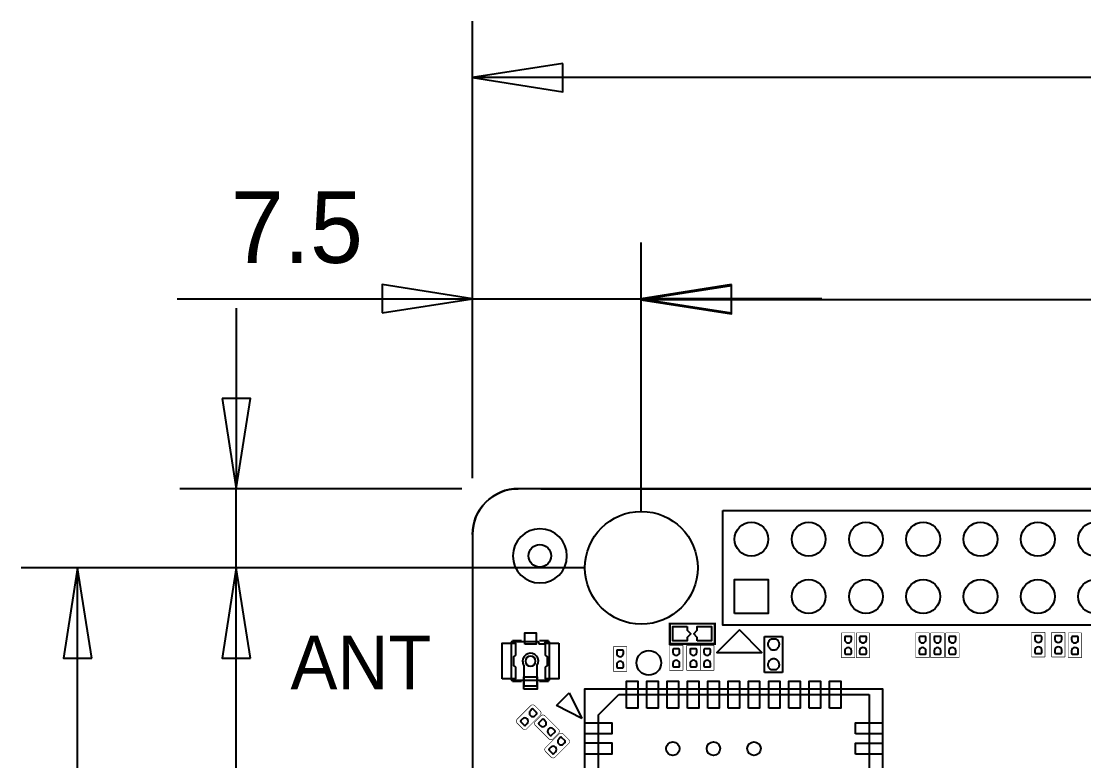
# Model space of a CAD drawing. Extents: x -19 to 125, y -16 to 75.
# Drawn here: x -16.65 to 30.46, y 39.73 to 72.53 of the extents above; entities that cross this region are included whole.
import ezdxf

# ---------------------------------------------------------------- set-up
doc = ezdxf.new("R2010")
doc.units = 0
for name, color, linetype in [('BG_LAYOUT-TOP', 52, 'CONTINUOUS'), ('BG_OUTLINE', 1, 'CONTINUOUS'), ('PG_ASSEMBLY_TOP', 111, 'CONTINUOUS'), ('PG_SILKSCREEN_TOP', 141, 'CONTINUOUS'), ('PIN_TOP', 80, 'CONTINUOUS')]:
    doc.layers.add(name, color=color, linetype=linetype)

msp = doc.modelspace()

# ---------------------------------------------------------------- linework, layer by layer
at = {"layer": 'BG_LAYOUT-TOP'}
for points in [[(3.359302, 52.267688), (3.359302, 72.527795)], [(7.359294, 70.652792), (3.359302, 70.0278), (7.359294, 69.402808), (7.359294, 70.652792)], [(51.3334, 70.0278), (3.359302, 70.0278)], [(3.359302, 52.267688), (3.359302, 62.723395)], [(10.846511, 50.789713), (10.846511, 62.723395)], [(10.846511, 50.789713), (10.846511, 62.672595)], [(-0.64069, 59.598408), (3.359302, 60.2234), (-0.64069, 60.848392), (-0.64069, 59.598408)], [(14.846503, 60.848392), (10.846511, 60.2234), (14.846503, 59.598408), (14.846503, 60.848392)], [(14.846503, 60.797592), (10.846511, 60.1726), (14.846503, 59.547608), (14.846503, 60.797592)], [(-9.73455, 60.2234), (3.359302, 60.2234)], [(3.359302, 60.2234), (10.846511, 60.2234)], [(18.846495, 60.2234), (10.846511, 60.2234)], [(39.878, 60.1726), (10.846511, 60.1726)], [(-7.112, 59.799677), (-7.112, 51.799693)], [(-7.736992, 55.799685), (-7.112, 51.799693), (-6.487008, 55.799685), (-7.736992, 55.799685)], [(2.891307, 51.799693), (-9.611995, 51.799693)], [(-7.112, 48.289718), (-7.112, 51.799693)], [(8.346516, 48.289718), (-16.647795, 48.289718)], [(-13.522808, 44.289726), (-14.1478, 48.289718), (-14.772792, 44.289726), (-13.522808, 44.289726)], [(-14.1478, 23.2664), (-14.1478, 48.289718)], [(8.346516, 48.289718), (-9.611995, 48.289718)], [(-6.487008, 44.289726), (-7.112, 48.289718), (-7.736992, 44.289726), (-6.487008, 44.289726)], [(-7.112, 31.46425), (-7.112, 48.289718)]]:
    msp.add_lwpolyline(points, dxfattribs=at)
at = {"layer": 'BG_OUTLINE'}
for points in [[(55.892979, 51.799693), (5.391302, 51.799693, 0.414215), (3.359302, 49.767693), (3.359302, 10.492003)], [(3.359302, 49.767693, -0.414215), (5.391302, 51.799693)], [(3.359302, 49.767693, -0.414215), (5.391302, 51.799693)]]:
    msp.add_lwpolyline(points, format="xyb", dxfattribs=at)
msp.add_lwpolyline([(55.892979, 51.799693), (5.391302, 51.799693, 0.414215), (3.359302, 49.767693), (3.359302, 10.492003, 0.414203), (4.121302, 9.730003), (4.627194, 9.730003), (4.627194, 3.823513), (4.121302, 3.823513, 0.414217), (3.359302, 3.061513), (3.359302, -2.168296, 0.414215), (5.391302, -4.200296), (90.324483, -4.200296, 0.414215), (92.356483, -2.168296), (92.356483, 49.767693, 0.414215), (90.324483, 51.799693)], format="xyb", close=True, dxfattribs=at)
msp.add_lwpolyline([(6.3913, 51.799693), (45.171385, 51.799693)], dxfattribs=at)
at = {"layer": 'PG_ASSEMBLY_TOP'}
for points, const_width in [([(47.476486, 45.749718), (14.456486, 45.749718), (14.456486, 50.829718)], 0.050013), ([(14.456486, 50.829718), (65.256486, 50.829718), (65.256486, 45.749718), (47.476486, 45.749718)], 0.050013), ([(14.106398, 44.914388), (12.106402, 44.914388), (12.106402, 45.814412), (14.106398, 45.814412), (14.106398, 44.914388)], 0.1), ([(19.715201, 44.30649), (19.715201, 45.40631)], 0.0254), ([(19.715201, 45.40631), (20.315199, 45.40631)], 0.0254), ([(20.315199, 45.40631), (20.315199, 44.30649)], 0.0254), ([(20.375601, 44.30649), (20.375601, 45.40631)], 0.0254), ([(20.375601, 45.40631), (20.975599, 45.40631)], 0.0254), ([(20.975599, 45.40631), (20.975599, 44.30649)], 0.0254), ([(23.017201, 44.30649), (23.017201, 45.40631)], 0.0254), ([(23.017201, 45.40631), (23.617199, 45.40631)], 0.0254), ([(23.617199, 45.40631), (23.617199, 44.30649)], 0.0254), ([(23.677601, 44.30649), (23.677601, 45.40631)], 0.0254), ([(23.677601, 45.40631), (24.277599, 45.40631)], 0.0254), ([(24.277599, 45.40631), (24.277599, 44.30649)], 0.0254), ([(24.338001, 44.30649), (24.338001, 45.40631)], 0.0254), ([(24.338001, 45.40631), (24.937999, 45.40631)], 0.0254), ([(24.937999, 45.40631), (24.937999, 44.30649)], 0.0254), ([(28.148001, 44.33189), (28.148001, 45.43171)], 0.0254), ([(28.148001, 45.43171), (28.747999, 45.43171)], 0.0254), ([(28.747999, 45.43171), (28.747999, 44.33189)], 0.0254), ([(29.037001, 44.33189), (29.037001, 45.43171)], 0.0254), ([(29.037001, 45.43171), (29.636999, 45.43171)], 0.0254), ([(29.636999, 45.43171), (29.636999, 44.33189)], 0.0254), ([(29.773601, 44.30649), (29.773601, 45.40631)], 0.0254), ([(29.773601, 45.40631), (30.373599, 45.40631)], 0.0254), ([(30.373599, 45.40631), (30.373599, 44.30649)], 0.0254), ([(9.606001, 43.69689), (9.606001, 44.79671)], 0.0254), ([(9.606001, 44.79671), (10.205999, 44.79671)], 0.0254), ([(10.205999, 44.79671), (10.205999, 43.69689)], 0.0254), ([(12.095201, 43.74769), (12.095201, 44.84751)], 0.0254), ([(12.095201, 44.84751), (12.695199, 44.84751)], 0.0254), ([(12.695199, 44.84751), (12.695199, 43.74769)], 0.0254), ([(12.857201, 43.74769), (12.857201, 44.84751)], 0.0254), ([(12.857201, 44.84751), (13.457199, 44.84751)], 0.0254), ([(13.457199, 44.84751), (13.457199, 43.74769)], 0.0254), ([(13.466801, 43.74769), (13.466801, 44.84751)], 0.0254), ([(13.466801, 44.84751), (14.066799, 44.84751)], 0.0254), ([(14.066799, 44.84751), (14.066799, 43.74769)], 0.0254), ([(20.315199, 44.30649), (19.715201, 44.30649)], 0.0254), ([(20.975599, 44.30649), (20.375601, 44.30649)], 0.0254), ([(23.617199, 44.30649), (23.017201, 44.30649)], 0.0254), ([(24.277599, 44.30649), (23.677601, 44.30649)], 0.0254), ([(24.937999, 44.30649), (24.338001, 44.30649)], 0.0254), ([(28.747999, 44.33189), (28.148001, 44.33189)], 0.0254), ([(29.636999, 44.33189), (29.037001, 44.33189)], 0.0254), ([(30.373599, 44.30649), (29.773601, 44.30649)], 0.0254), ([(10.205999, 43.69689), (9.606001, 43.69689)], 0.0254), ([(12.695199, 43.74769), (12.095201, 43.74769)], 0.0254), ([(13.457199, 43.74769), (12.857201, 43.74769)], 0.0254), ([(14.066799, 43.74769), (13.466801, 43.74769)], 0.0254), ([(5.343449, 41.578073), (5.94172, 42.17637)], 0.0254), ([(6.121324, 42.17637), (6.366129, 41.931565)], 0.0254), ([(6.366129, 41.751961), (5.767857, 41.153664)], 0.0254), ([(6.149137, 41.480054), (6.393942, 41.724834)], 0.0254), ([(6.573545, 41.724834), (7.171842, 41.126562)], 0.0254), ([(5.588229, 41.153664), (5.343449, 41.398469)], 0.0254), ([(6.747434, 40.702154), (6.149137, 41.300425)], 0.0254), ([(6.600673, 40.320849), (7.198944, 40.919146)], 0.0254), ([(7.171842, 40.946959), (6.927037, 40.702154)], 0.0254), ([(7.378548, 40.919146), (7.623353, 40.674341)], 0.0254), ([(6.845452, 39.89644), (6.600673, 40.141246)], 0.0254), ([(7.623353, 40.494737), (7.025081, 39.89644)], 0.0254)]:
    msp.add_lwpolyline(points, dxfattribs=dict(at, const_width=const_width))
msp.add_lwpolyline([(7.549998, 48.8188, 1), (5.150002, 48.8188, 1)], format="xyb", close=True, dxfattribs=at)
for points in [[(16.313201, 45.2501), (17.113199, 45.2501)], [(16.313201, 43.6499), (16.313201, 45.2501)], [(17.113199, 45.2501), (17.113199, 43.6499)], [(5.082083, 45.00212), (5.082083, 43.302098)], [(6.782105, 45.00212), (6.582105, 45.00212), (6.532093, 44.90212), (6.332093, 44.90212), (6.282106, 45.00212), (5.082083, 45.00212)], [(6.782105, 43.302098), (6.782105, 45.00212)], [(5.632094, 43.972099), (5.632094, 43.052111)], [(6.232093, 43.052111), (6.232093, 43.972099)], [(17.113199, 43.6499), (16.313201, 43.6499)], [(5.082083, 43.302098), (6.782105, 43.302098)], [(5.632094, 43.052111), (6.232093, 43.052111)]]:
    msp.add_lwpolyline(points, dxfattribs=at)
for points in [[(6.232093, 43.971921, 1.31504), (5.582082, 44.152109)], [(6.157087, 44.152109, 1), (5.707101, 44.152109, 1), (6.157087, 44.152109)], [(5.582082, 44.152109, 0.136051), (5.632094, 43.971921)]]:
    msp.add_lwpolyline(points, format="xyb", dxfattribs=at)
msp.add_lwpolyline([(8.344357, 30.420234), (8.344357, 42.922114), (21.542197, 42.922114), (21.542197, 30.420234)], close=True, dxfattribs=at)
at = {"layer": 'PG_ASSEMBLY_TOP', "const_width": 0.0254}
for points in [[(5.94172, 42.17637, -0.414228), (6.121324, 42.17637)], [(6.366129, 41.931565, -0.414169), (6.366129, 41.751961)], [(5.343449, 41.398469, -0.414232), (5.343449, 41.578073)], [(6.149137, 41.300425, -0.414173), (6.149137, 41.480054)], [(6.393942, 41.724834, -0.414232), (6.573545, 41.724834)], [(5.767857, 41.153664, -0.414173), (5.588229, 41.153664)], [(7.171842, 41.126562, -0.414228), (7.171842, 40.946959)], [(6.927037, 40.702154, -0.414169), (6.747434, 40.702154)], [(7.198944, 40.919146, -0.414228), (7.378548, 40.919146)], [(7.623353, 40.674341, -0.414169), (7.623353, 40.494737)], [(6.600673, 40.141246, -0.414232), (6.600673, 40.320849)], [(7.025081, 39.89644, -0.414173), (6.845452, 39.89644)]]:
    msp.add_lwpolyline(points, format="xyb", dxfattribs=at)
at = {"layer": 'PG_SILKSCREEN_TOP'}
for points in [[(47.476486, 45.749718), (14.456486, 45.749718), (14.456486, 50.829718)], [(14.456486, 50.829718), (65.256486, 50.829718), (65.256486, 45.749718), (47.476486, 45.749718)], [(5.532095, 45.052107), (5.132095, 45.052107)], [(6.732092, 45.052107), (6.332093, 45.052107)], [(5.532095, 43.252111), (5.132095, 43.252111)], [(6.732092, 43.252111), (6.332093, 43.252111)], [(7.078497, 42.181196), (7.644257, 42.746955)], [(7.644257, 42.746955), (8.210017, 41.613633)], [(8.943797, 41.771494), (9.842957, 42.670654)], [(9.842957, 42.670654), (20.942757, 42.670654)], [(20.942757, 42.670654), (20.942757, 30.671694)], [(8.210017, 41.613633), (7.078497, 42.181196)], [(8.943797, 30.671694), (8.943797, 41.771494)]]:
    msp.add_lwpolyline(points, dxfattribs=at)
msp.add_lwpolyline([(15.193086, 45.532319), (14.193088, 44.532525), (16.193084, 44.532525)], close=True, dxfattribs=at)
at = {"layer": 'PIN_TOP'}
for points in [[(14.976475, 46.269707), (14.976475, 47.769704), (16.476472, 47.769704), (16.476472, 46.269707)], [(5.682082, 44.902095), (5.682082, 45.402094), (6.182081, 45.402094), (6.182081, 44.902095)], [(12.882855, 45.6819), (12.882855, 45.523404), (12.883464, 45.523404), (13.042468, 45.3644), (12.883464, 45.205396), (12.882855, 45.205396), (12.882855, 45.0469), (12.247855, 45.0469), (12.247855, 45.6819)], [(13.329945, 45.0469), (13.329945, 45.205396), (13.329336, 45.205396), (13.170332, 45.3644), (13.329336, 45.523404), (13.329945, 45.523404), (13.329945, 45.6819), (13.964945, 45.6819), (13.964945, 45.0469)], [(4.682109, 43.362118), (4.682109, 44.9421), (5.262093, 44.9421), (5.262093, 44.422111), (5.182108, 44.342101), (5.182108, 43.962117), (5.262093, 43.882107), (5.262093, 43.362118)], [(7.182079, 44.9421), (7.182079, 43.362118), (6.602095, 43.362118), (6.602095, 43.882107), (6.68208, 43.962117), (6.68208, 44.342101), (6.602095, 44.422111), (6.602095, 44.9421)], [(16.459505, 44.932549), (16.458209, 44.908445), (16.459505, 44.884543), (16.462502, 44.860743), (16.467811, 44.837045), (16.475507, 44.814261), (16.484905, 44.792138), (16.496309, 44.771056), (16.509492, 44.750939), (16.524707, 44.732143), (16.541191, 44.714643), (16.559505, 44.698945), (16.579088, 44.68495), (16.601897, 44.673545), (16.625799, 44.664351), (16.650487, 44.657543), (16.675608, 44.652641), (16.701008, 44.650457), (16.726408, 44.650457), (16.751808, 44.652641), (16.777005, 44.657543), (16.801592, 44.664351), (16.825493, 44.673545), (16.848303, 44.68495), (16.868089, 44.698437), (16.886707, 44.713652), (16.9037, 44.730645), (16.918889, 44.749441), (16.932402, 44.769253), (16.943807, 44.790639), (16.953205, 44.812737), (16.960291, 44.835547), (16.965193, 44.859143), (16.967708, 44.883045), (16.967987, 44.907149), (16.968191, 44.929044), (16.965905, 44.950659), (16.961612, 44.971945), (16.955008, 44.992544), (16.946093, 45.012661), (16.935399, 45.031457), (16.922699, 45.048957), (16.908297, 45.065163), (16.891991, 45.079945), (16.87449, 45.092645), (16.855694, 45.103542), (16.835907, 45.112457), (16.815105, 45.119239), (16.793693, 45.123659), (16.772103, 45.125843), (16.655491, 45.125843), (16.634206, 45.123862), (16.613099, 45.119239), (16.592601, 45.112661), (16.572992, 45.10405), (16.554196, 45.093357), (16.536695, 45.080961), (16.520693, 45.066737), (16.50619, 45.050761), (16.49349, 45.033438), (16.482593, 45.014845), (16.473399, 44.995338), (16.466591, 44.975043), (16.461994, 44.953961)], [(16.966895, 43.967451), (16.968191, 43.991555), (16.966895, 44.015457), (16.963898, 44.039257), (16.958589, 44.062955), (16.950893, 44.085739), (16.941495, 44.107862), (16.930091, 44.128944), (16.916908, 44.149061), (16.901693, 44.167857), (16.885209, 44.185357), (16.866895, 44.201055), (16.847312, 44.21505), (16.824503, 44.226455), (16.800601, 44.235649), (16.775913, 44.242457), (16.750792, 44.247359), (16.725392, 44.249543), (16.699992, 44.249543), (16.674592, 44.247359), (16.649395, 44.242457), (16.624808, 44.235649), (16.600907, 44.226455), (16.578097, 44.21505), (16.558311, 44.201563), (16.539693, 44.186348), (16.5227, 44.169355), (16.507511, 44.150559), (16.493998, 44.130747), (16.482593, 44.109361), (16.473195, 44.087263), (16.466109, 44.064453), (16.461207, 44.040857), (16.458692, 44.016955), (16.458413, 43.992851), (16.458209, 43.970956), (16.460495, 43.949341), (16.464788, 43.928055), (16.471392, 43.907456), (16.480307, 43.887339), (16.491001, 43.868543), (16.503701, 43.851043), (16.518103, 43.834837), (16.534409, 43.820055), (16.55191, 43.807355), (16.570706, 43.796458), (16.590493, 43.787543), (16.611295, 43.780761), (16.632707, 43.776341), (16.654297, 43.774157), (16.770909, 43.774157), (16.792194, 43.776138), (16.813301, 43.780761), (16.833799, 43.787339), (16.853408, 43.79595), (16.872204, 43.806643), (16.889705, 43.819039), (16.905707, 43.833263), (16.92021, 43.849239), (16.93291, 43.866562), (16.943807, 43.885155), (16.953001, 43.904662), (16.959809, 43.924957), (16.964406, 43.946039)], [(5.632094, 42.902099), (5.632094, 43.45211), (6.232093, 43.45211), (6.232093, 42.902099)], [(10.192182, 42.071188), (10.192182, 43.270094), (10.692587, 43.270094), (10.692587, 42.071188)], [(11.093882, 42.071188), (11.093882, 43.270094), (11.594287, 43.270094), (11.594287, 42.071188)], [(11.993042, 42.071188), (11.993042, 43.270094), (12.493447, 43.270094), (12.493447, 42.071188)], [(12.892202, 42.071188), (12.892202, 43.270094), (13.392607, 43.270094), (13.392607, 42.071188)], [(13.793902, 42.071188), (13.793902, 43.270094), (14.294307, 43.270094), (14.294307, 42.071188)], [(14.693062, 42.071188), (14.693062, 43.270094), (15.193467, 43.270094), (15.193467, 42.071188)], [(15.592222, 42.071188), (15.592222, 43.270094), (16.092627, 43.270094), (16.092627, 42.071188)], [(16.493922, 42.071188), (16.493922, 43.270094), (16.994327, 43.270094), (16.994327, 42.071188)], [(17.393082, 42.071188), (17.393082, 43.270094), (17.893487, 43.270094), (17.893487, 42.071188)], [(18.292242, 42.071188), (18.292242, 43.270094), (18.792647, 43.270094), (18.792647, 42.071188)], [(19.193942, 42.071188), (19.193942, 43.270094), (19.694347, 43.270094), (19.694347, 42.071188)], [(8.344332, 40.921838), (8.344332, 41.422244), (9.543237, 41.422244), (9.543237, 40.921838)], [(20.343292, 40.921838), (20.343292, 41.422244), (21.542197, 41.422244), (21.542197, 40.921838)], [(8.344332, 40.022678), (8.344332, 40.523084), (9.543237, 40.523084), (9.543237, 40.022678)], [(20.343292, 40.020138), (20.343292, 40.520544), (21.542197, 40.520544), (21.542197, 40.020138)]]:
    msp.add_lwpolyline(points, close=True, dxfattribs=at)
for points in [[(20.165289, 45.106412), (20.165289, 45.208012, 0.376179), (20.1168, 45.250506), (19.9009, 45.250506, 0.366154), (19.865111, 45.208012), (19.865111, 45.106412, 0.999013)], [(20.825689, 45.106412), (20.825689, 45.208012, 0.376179), (20.7772, 45.250506), (20.5613, 45.250506, 0.366154), (20.525511, 45.208012), (20.525511, 45.106412, 0.999013)], [(23.467289, 45.106412), (23.467289, 45.208012, 0.376179), (23.4188, 45.250506), (23.2029, 45.250506, 0.366154), (23.167111, 45.208012), (23.167111, 45.106412, 0.999013)], [(24.127689, 45.106412), (24.127689, 45.208012, 0.376179), (24.0792, 45.250506), (23.8633, 45.250506, 0.366154), (23.827511, 45.208012), (23.827511, 45.106412, 0.999013)], [(24.788089, 45.106412), (24.788089, 45.208012, 0.376179), (24.7396, 45.250506), (24.5237, 45.250506, 0.366154), (24.487911, 45.208012), (24.487911, 45.106412, 0.999013)], [(28.598089, 45.131812), (28.598089, 45.233412, 0.376179), (28.5496, 45.275906), (28.3337, 45.275906, 0.366154), (28.297911, 45.233412), (28.297911, 45.131812, 0.999013)], [(29.487089, 45.131812), (29.487089, 45.233412, 0.376179), (29.4386, 45.275906), (29.2227, 45.275906, 0.366154), (29.186911, 45.233412), (29.186911, 45.131812, 0.999013)], [(30.223689, 45.106412), (30.223689, 45.208012, 0.376179), (30.1752, 45.250506), (29.9593, 45.250506, 0.366154), (29.923511, 45.208012), (29.923511, 45.106412, 0.999013)], [(19.865111, 44.606388), (19.865111, 44.504788, 0.376179), (19.9136, 44.462294), (20.1295, 44.462294, 0.366154), (20.165289, 44.504788), (20.165289, 44.606388, 0.999013)], [(20.525511, 44.606388), (20.525511, 44.504788, 0.376179), (20.574, 44.462294), (20.7899, 44.462294, 0.366154), (20.825689, 44.504788), (20.825689, 44.606388, 0.999013)], [(23.167111, 44.606388), (23.167111, 44.504788, 0.376179), (23.2156, 44.462294), (23.4315, 44.462294, 0.366154), (23.467289, 44.504788), (23.467289, 44.606388, 0.999013)], [(23.827511, 44.606388), (23.827511, 44.504788, 0.376179), (23.876, 44.462294), (24.0919, 44.462294, 0.366154), (24.127689, 44.504788), (24.127689, 44.606388, 0.999013)], [(24.487911, 44.606388), (24.487911, 44.504788, 0.376179), (24.5364, 44.462294), (24.7523, 44.462294, 0.366154), (24.788089, 44.504788), (24.788089, 44.606388, 0.999013)], [(28.297911, 44.631788), (28.297911, 44.530188, 0.376179), (28.3464, 44.487694), (28.5623, 44.487694, 0.366154), (28.598089, 44.530188), (28.598089, 44.631788, 0.999013)], [(29.186911, 44.631788), (29.186911, 44.530188, 0.376179), (29.2354, 44.487694), (29.4513, 44.487694, 0.366154), (29.487089, 44.530188), (29.487089, 44.631788, 0.999013)], [(29.923511, 44.606388), (29.923511, 44.504788, 0.376179), (29.972, 44.462294), (30.1879, 44.462294, 0.366154), (30.223689, 44.504788), (30.223689, 44.606388, 0.999013)], [(10.056089, 44.496812), (10.056089, 44.598412, 0.376179), (10.0076, 44.640906), (9.7917, 44.640906, 0.366154), (9.755911, 44.598412), (9.755911, 44.496812, 0.999013)], [(12.545289, 44.547612), (12.545289, 44.649212, 0.376179), (12.4968, 44.691706), (12.2809, 44.691706, 0.366154), (12.245111, 44.649212), (12.245111, 44.547612, 0.999013)], [(13.307289, 44.547612), (13.307289, 44.649212, 0.376179), (13.2588, 44.691706), (13.0429, 44.691706, 0.366154), (13.007111, 44.649212), (13.007111, 44.547612, 0.999013)], [(13.916889, 44.547612), (13.916889, 44.649212, 0.376179), (13.8684, 44.691706), (13.6525, 44.691706, 0.366154), (13.616711, 44.649212), (13.616711, 44.547612, 0.999013)], [(9.755911, 43.996788), (9.755911, 43.895188, 0.376179), (9.8044, 43.852694), (10.0203, 43.852694, 0.366154), (10.056089, 43.895188), (10.056089, 43.996788, 0.999013)], [(12.245111, 44.047588), (12.245111, 43.945988, 0.376179), (12.2936, 43.903494), (12.5095, 43.903494, 0.366154), (12.545289, 43.945988), (12.545289, 44.047588, 0.999013)], [(13.007111, 44.047588), (13.007111, 43.945988, 0.376179), (13.0556, 43.903494), (13.2715, 43.903494, 0.366154), (13.307289, 43.945988), (13.307289, 44.047588, 0.999013)], [(13.616711, 44.047588), (13.616711, 43.945988, 0.376179), (13.6652, 43.903494), (13.8811, 43.903494, 0.366154), (13.916889, 43.945988), (13.916889, 44.047588, 0.999013)], [(6.137859, 41.73568), (6.20969, 41.807536, 0.376249), (6.205449, 41.871875), (6.052795, 42.024529, 0.366136), (5.997448, 42.019779), (5.925591, 41.947948, 0.998987)], [(5.572049, 41.594405), (5.500218, 41.522548, 0.376249), (5.504459, 41.45821), (5.657113, 41.305556, 0.366136), (5.71246, 41.310306), (5.784317, 41.382137, 0.998987)], [(6.589878, 41.496234), (6.518021, 41.568065, 0.376249), (6.453683, 41.563823), (6.301029, 41.411169, 0.366136), (6.305779, 41.355823), (6.37761, 41.283966, 0.998987)], [(6.731152, 40.930424), (6.803009, 40.858592, 0.376249), (6.867347, 40.862834), (7.020001, 41.015488, 0.366136), (7.015251, 41.070835), (6.94342, 41.142691, 0.998987)], [(7.395083, 40.478456), (7.466914, 40.550313, 0.376249), (7.462672, 40.614651), (7.310018, 40.767305, 0.366136), (7.254672, 40.762555), (7.182815, 40.690724, 0.998987)], [(6.829273, 40.337181), (6.757441, 40.265325, 0.376249), (6.761683, 40.200986), (6.914337, 40.048332, 0.366136), (6.969684, 40.053082), (7.04154, 40.124913, 0.998987)]]:
    msp.add_lwpolyline(points, format="xyb", close=True, dxfattribs=at)
for centre, radius in [((10.846511, 48.289718), 2.499347), ((15.726486, 49.559718), 0.749999), ((18.266486, 49.559718), 0.749999), ((20.806486, 49.559718), 0.749999), ((23.346486, 49.559718), 0.749999), ((25.886486, 49.559718), 0.749999), ((28.426486, 49.559718), 0.749999), ((30.966486, 49.559718), 0.749999), ((6.35, 48.8188), 0.499999), ((18.266486, 47.019718), 0.749999), ((20.806486, 47.019718), 0.749999), ((23.346486, 47.019718), 0.749999), ((25.886486, 47.019718), 0.749999), ((28.426486, 47.019718), 0.749999), ((30.966486, 47.019718), 0.749999), ((11.178667, 44.075604), 0.5461), ((12.243257, 40.270354), 0.299695), ((14.044117, 40.270354), 0.299695), ((15.842437, 40.270354), 0.299695)]:
    msp.add_circle(centre, radius, dxfattribs=at)

# ---------------------------------------------------------------- texts
at = {"layer": 'BG_LAYOUT-TOP'}
for s, height, width, p in [('7.5', 3.175, 0.992, (-7.3533, 61.8109)), ('ANT', 2.3876, 0.978723, (-4.7117, 42.9006))]:
    msp.add_text(s, height=height, dxfattribs=dict(at, width=width)).set_placement(p)

doc.saveas('drawing.dxf')
